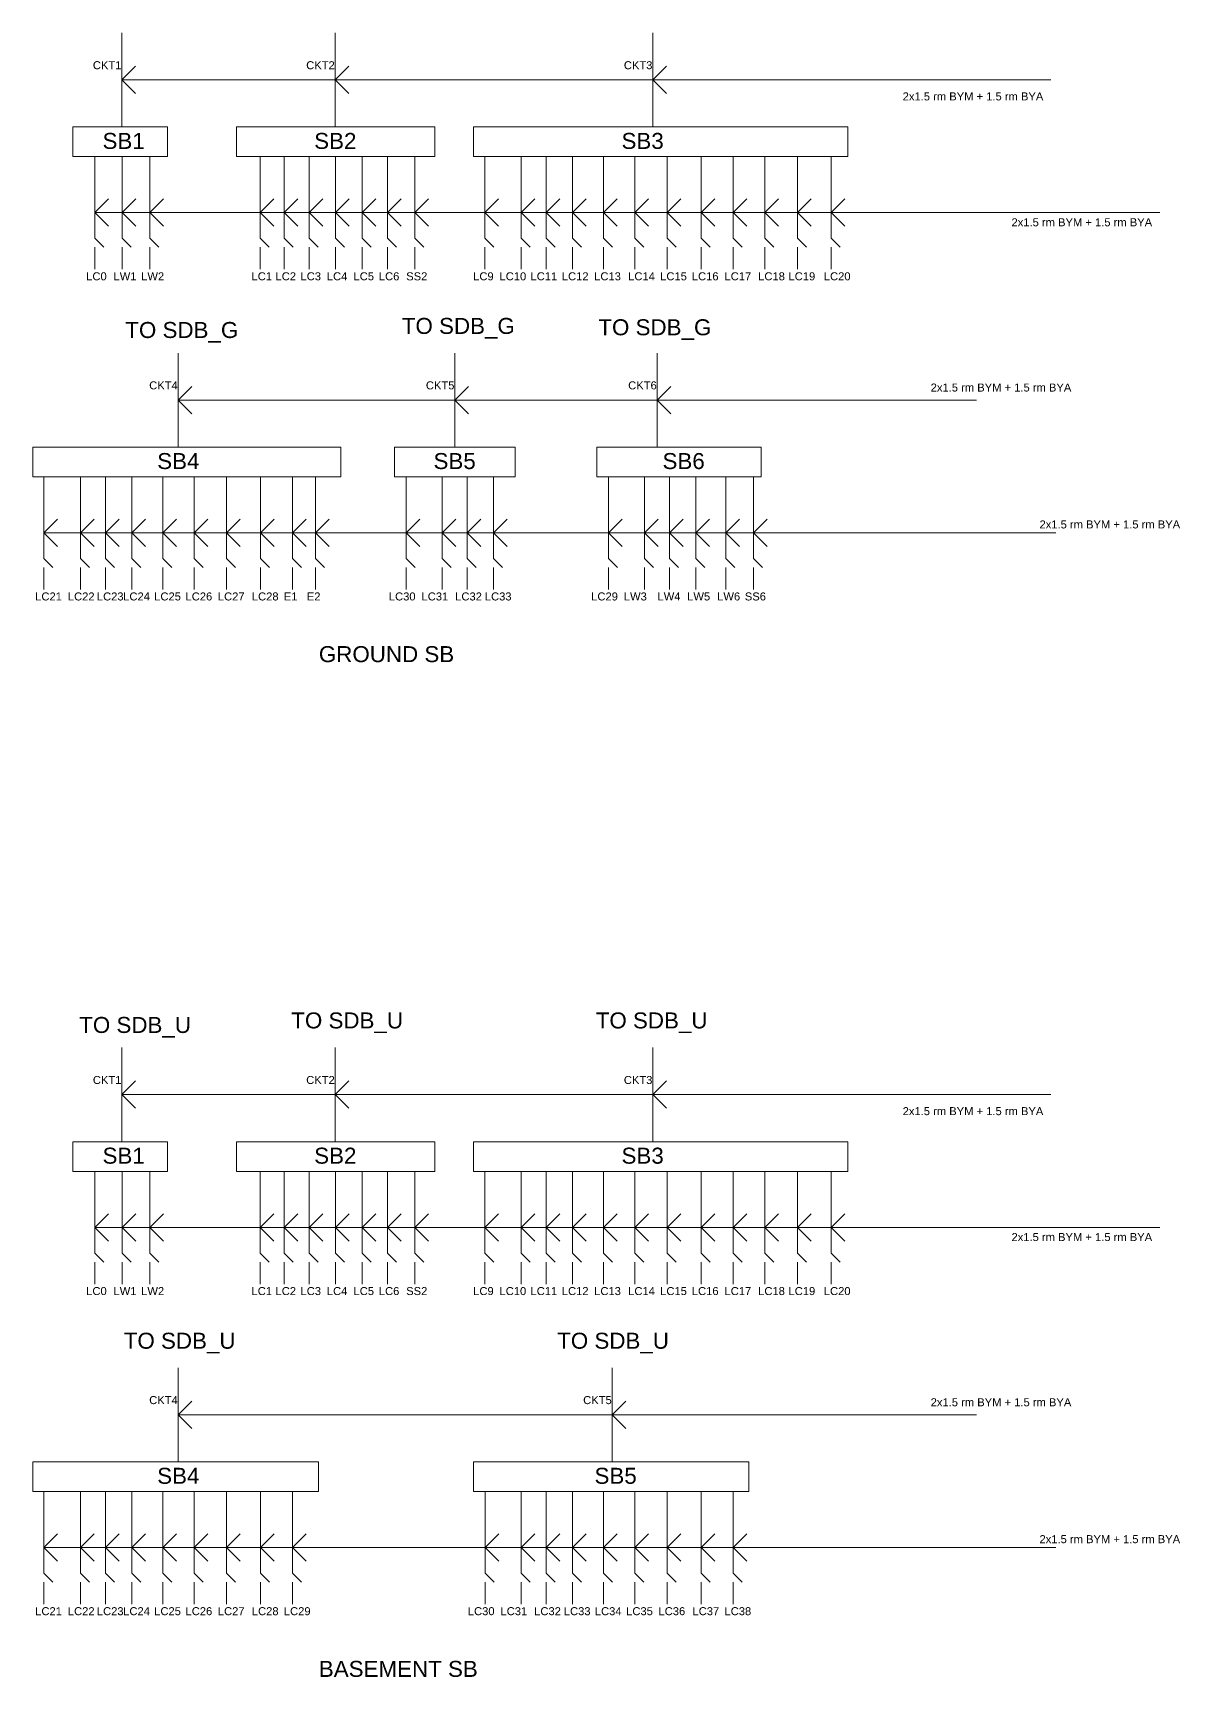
# Model space of a CAD drawing. Header units: inches. Extents: x 685 to 11694, y 256 to 9873.
# Drawn here: x 4816 to 6537, y 256 to 2721 of the extents above; entities that cross this region are included whole.
import ezdxf

# ---------------------------------------------------------------- set-up
doc = ezdxf.new("R2010")
doc.units = ezdxf.units.IN
doc.header["$MEASUREMENT"] = 0
doc.layers.add('6.Circuits', color=255, linetype='Continuous', lineweight=15)
doc.styles.add('Text 1', font='arial.ttf', dxfattribs={"height": 6})

msp = doc.modelspace()

# ---------------------------------------------------------------- linework, layer by layer
at = {"layer": '6.Circuits'}
for p, q in [((4949.73847, 2580.02038), (4949.73847, 2721.02038)), ((5269.73847, 2580.02038), (5269.73847, 2721.02038)), ((5746.23847, 2580.02038), (5746.23847, 2721.02038)), ((4949.73847, 2650.52038), (4970.23847, 2671.02038)), ((5269.73847, 2650.52038), (5290.23847, 2671.02038)), ((5746.23847, 2650.52038), (5766.73847, 2671.02038)), ((4949.73847, 2650.52038), (6343.23847, 2650.52038)), ((4949.73847, 2650.52038), (4970.23847, 2630.02038)), ((5269.73847, 2650.52038), (5290.23847, 2630.02038)), ((5746.23847, 2650.52038), (5766.73847, 2630.02038)), ((4909.23847, 2451.52038), (4909.23847, 2535.52038)), ((4950.23847, 2451.52038), (4950.23847, 2535.52038)), ((4991.73847, 2451.52038), (4991.73847, 2535.52038)), ((5157.23847, 2451.52038), (5157.23847, 2535.52038)), ((5193.23847, 2451.52038), (5193.23847, 2535.52038)), ((5230.73847, 2451.52038), (5230.73847, 2535.52038)), ((5270.23847, 2451.52038), (5270.23847, 2535.52038)), ((5310.23847, 2451.52038), (5310.23847, 2535.52038)), ((5348.23847, 2451.52038), (5348.23847, 2535.52038)), ((5389.23847, 2451.52038), (5389.23847, 2535.52038)), ((5494.23847, 2451.52038), (5494.23847, 2535.52038)), ((5548.73847, 2451.52038), (5548.73847, 2535.52038)), ((5586.23847, 2451.52038), (5586.23847, 2535.52038)), ((5625.73847, 2451.52038), (5625.73847, 2535.52038)), ((5672.23847, 2451.52038), (5672.23847, 2535.52038)), ((5719.23847, 2451.52038), (5719.23847, 2535.52038)), ((5767.73847, 2451.52038), (5767.73847, 2535.52038)), ((5818.73847, 2451.52038), (5818.73847, 2535.52038)), ((5866.73847, 2451.52038), (5866.73847, 2535.52038)), ((5914.23847, 2451.52038), (5914.23847, 2535.52038)), ((5963.23847, 2451.52038), (5963.23847, 2535.52038)), ((6013.73847, 2451.52038), (6013.73847, 2535.52038)), ((4909.23847, 2451.52038), (4929.73847, 2472.02038)), ((4950.23847, 2451.52038), (4970.73847, 2472.02038)), ((4991.73847, 2451.52038), (5012.23847, 2472.02038)), ((5157.23847, 2451.52038), (5177.73847, 2472.02038)), ((5193.23847, 2451.52038), (5213.73847, 2472.02038)), ((5230.73847, 2451.52038), (5251.23847, 2472.02038)), ((5270.23847, 2451.52038), (5290.73847, 2472.02038)), ((5310.23847, 2451.52038), (5330.73847, 2472.02038)), ((5348.23847, 2451.52038), (5368.73847, 2472.02038)), ((5389.23847, 2451.52038), (5409.73847, 2472.02038)), ((5494.23847, 2451.52038), (5514.73847, 2472.02038)), ((5548.73847, 2451.52038), (5569.23847, 2472.02038)), ((5586.23847, 2451.52038), (5606.73847, 2472.02038)), ((5625.73847, 2451.52038), (5646.23847, 2472.02038)), ((5672.23847, 2451.52038), (5692.73847, 2472.02038)), ((5719.23847, 2451.52038), (5739.73847, 2472.02038)), ((5767.73847, 2451.52038), (5788.23847, 2472.02038)), ((5818.73847, 2451.52038), (5839.23847, 2472.02038)), ((5866.73847, 2451.52038), (5887.23847, 2472.02038)), ((5914.23847, 2451.52038), (5934.73847, 2472.02038)), ((5963.23847, 2451.52038), (5983.73847, 2472.02038)), ((6013.73847, 2451.52038), (6034.23847, 2472.02038)), ((4909.23847, 2451.52038), (4909.23847, 2413.02038)), ((4909.23847, 2451.52038), (4929.73847, 2431.02038)), ((4909.23847, 2451.52038), (6506.73847, 2451.52038)), ((4950.23847, 2451.52038), (4950.23847, 2413.02038)), ((4950.23847, 2451.52038), (4970.73847, 2431.02038)), ((4991.73847, 2451.52038), (4991.73847, 2413.02038)), ((4991.73847, 2451.52038), (5012.23847, 2431.02038)), ((5157.23847, 2451.52038), (5157.23847, 2413.02038)), ((5157.23847, 2451.52038), (5177.73847, 2431.02038)), ((5193.23847, 2451.52038), (5193.23847, 2413.02038)), ((5193.23847, 2451.52038), (5213.73847, 2431.02038)), ((5230.73847, 2451.52038), (5230.73847, 2413.02038)), ((5230.73847, 2451.52038), (5251.23847, 2431.02038)), ((5270.23847, 2451.52038), (5270.23847, 2413.02038)), ((5270.23847, 2451.52038), (5290.73847, 2431.02038)), ((5310.23847, 2451.52038), (5310.23847, 2413.02038)), ((5310.23847, 2451.52038), (5330.73847, 2431.02038)), ((5348.23847, 2451.52038), (5348.23847, 2413.02038)), ((5348.23847, 2451.52038), (5368.73847, 2431.02038)), ((5389.23847, 2451.52038), (5389.23847, 2413.02038)), ((5389.23847, 2451.52038), (5409.73847, 2431.02038)), ((5494.23847, 2451.52038), (5494.23847, 2413.02038)), ((5494.23847, 2451.52038), (5514.73847, 2431.02038)), ((5548.73847, 2451.52038), (5548.73847, 2413.02038)), ((5548.73847, 2451.52038), (5569.23847, 2431.02038)), ((5586.23847, 2451.52038), (5586.23847, 2413.02038)), ((5586.23847, 2451.52038), (5606.73847, 2431.02038)), ((5625.73847, 2451.52038), (5625.73847, 2413.02038)), ((5625.73847, 2451.52038), (5646.23847, 2431.02038)), ((5672.23847, 2451.52038), (5672.23847, 2413.02038)), ((5672.23847, 2451.52038), (5692.73847, 2431.02038)), ((5719.23847, 2451.52038), (5719.23847, 2413.02038)), ((5719.23847, 2451.52038), (5739.73847, 2431.02038)), ((5767.73847, 2451.52038), (5767.73847, 2413.02038)), ((5767.73847, 2451.52038), (5788.23847, 2431.02038)), ((5818.73847, 2451.52038), (5818.73847, 2413.02038)), ((5818.73847, 2451.52038), (5839.23847, 2431.02038)), ((5866.73847, 2451.52038), (5866.73847, 2413.02038)), ((5866.73847, 2451.52038), (5887.23847, 2431.02038)), ((5914.23847, 2451.52038), (5914.23847, 2413.02038)), ((5914.23847, 2451.52038), (5934.73847, 2431.02038)), ((5963.23847, 2451.52038), (5963.23847, 2413.02038)), ((5963.23847, 2451.52038), (5983.73847, 2431.02038)), ((6013.73847, 2451.52038), (6013.73847, 2413.02038)), ((6013.73847, 2451.52038), (6034.23847, 2431.02038)), ((4909.23847, 2413.02038), (4922.73847, 2399.52038)), ((4909.23847, 2399.52038), (4909.23847, 2366.52038)), ((4950.23847, 2413.02038), (4963.73847, 2399.52038)), ((4950.23847, 2399.52038), (4950.23847, 2366.52038)), ((4991.73847, 2413.02038), (5005.23847, 2399.52038)), ((4991.73847, 2399.52038), (4991.73847, 2366.52038)), ((5157.23847, 2413.02038), (5170.73847, 2399.52038)), ((5157.23847, 2399.52038), (5157.23847, 2366.52038)), ((5193.23847, 2413.02038), (5206.73847, 2399.52038)), ((5193.23847, 2399.52038), (5193.23847, 2366.52038)), ((5230.73847, 2413.02038), (5244.23847, 2399.52038)), ((5230.73847, 2399.52038), (5230.73847, 2366.52038)), ((5270.23847, 2413.02038), (5283.73847, 2399.52038)), ((5270.23847, 2399.52038), (5270.23847, 2366.52038)), ((5310.23847, 2413.02038), (5323.73847, 2399.52038)), ((5310.23847, 2399.52038), (5310.23847, 2366.52038)), ((5348.23847, 2413.02038), (5361.73847, 2399.52038)), ((5348.23847, 2399.52038), (5348.23847, 2366.52038)), ((5389.23847, 2413.02038), (5402.73847, 2399.52038)), ((5389.23847, 2399.52038), (5389.23847, 2366.52038)), ((5494.23847, 2413.02038), (5507.73847, 2399.52038)), ((5494.23847, 2399.52038), (5494.23847, 2366.52038)), ((5548.73847, 2413.02038), (5562.23847, 2399.52038)), ((5548.73847, 2399.52038), (5548.73847, 2366.52038)), ((5586.23847, 2413.02038), (5599.73847, 2399.52038)), ((5586.23847, 2399.52038), (5586.23847, 2366.52038)), ((5625.73847, 2413.02038), (5639.23847, 2399.52038)), ((5625.73847, 2399.52038), (5625.73847, 2366.52038)), ((5672.23847, 2413.02038), (5685.73847, 2399.52038)), ((5672.23847, 2399.52038), (5672.23847, 2366.52038)), ((5719.23847, 2413.02038), (5732.73847, 2399.52038)), ((5719.23847, 2399.52038), (5719.23847, 2366.52038)), ((5767.73847, 2413.02038), (5781.23847, 2399.52038)), ((5767.73847, 2399.52038), (5767.73847, 2366.52038)), ((5818.73847, 2413.02038), (5832.23847, 2399.52038)), ((5818.73847, 2399.52038), (5818.73847, 2366.52038)), ((5866.73847, 2413.02038), (5880.23847, 2399.52038)), ((5866.73847, 2399.52038), (5866.73847, 2366.52038)), ((5914.23847, 2413.02038), (5927.73847, 2399.52038)), ((5914.23847, 2399.52038), (5914.23847, 2366.52038)), ((5963.23847, 2413.02038), (5976.73847, 2399.52038)), ((5963.23847, 2399.52038), (5963.23847, 2366.52038)), ((6013.73847, 2413.02038), (6027.23847, 2399.52038)), ((6013.73847, 2399.52038), (6013.73847, 2366.52038)), ((5034.23847, 2100.02038), (5034.23847, 2241.02038)), ((5449.23847, 2100.02038), (5449.23847, 2241.02038)), ((5752.73847, 2100.02038), (5752.73847, 2241.02038)), ((5034.23847, 2170.52038), (5054.73847, 2191.02038)), ((5034.23847, 2170.52038), (5054.73847, 2150.02038)), ((5034.73847, 2170.52038), (6231.73847, 2170.52038)), ((5449.23847, 2170.52038), (5469.73847, 2191.02038)), ((5449.23847, 2170.52038), (5469.73847, 2150.02038)), ((5752.73847, 2170.52038), (5773.23847, 2191.02038)), ((5752.73847, 2170.52038), (5773.23847, 2150.02038)), ((4832.73847, 1971.52038), (4832.73847, 2055.52038)), ((4887.73847, 1971.52038), (4887.73847, 2055.52038)), ((4925.23847, 1971.52038), (4925.23847, 2055.52038)), ((4964.73847, 1971.52038), (4964.73847, 2055.52038)), ((5011.23847, 1971.52038), (5011.23847, 2055.52038)), ((5058.23847, 1971.52038), (5058.23847, 2055.52038)), ((5106.73847, 1971.52038), (5106.73847, 2055.52038)), ((5157.73847, 1971.52038), (5157.73847, 2055.52038)), ((5205.73847, 1971.52038), (5205.73847, 2055.52038)), ((5240.23847, 1971.52038), (5240.23847, 2055.52038)), ((5376.23847, 1971.52038), (5376.23847, 2055.52038)), ((5430.23847, 1971.52038), (5430.23847, 2055.52038)), ((5467.73847, 1971.52038), (5467.73847, 2055.52038)), ((5507.23847, 1971.52038), (5507.23847, 2055.52038)), ((5679.73847, 1971.52038), (5679.73847, 2055.52038)), ((5733.73847, 1971.52038), (5733.73847, 2055.52038)), ((5771.23847, 1971.52038), (5771.23847, 2055.52038)), ((5810.73847, 1971.52038), (5810.73847, 2055.52038)), ((5855.73847, 1971.52038), (5855.73847, 2055.52038)), ((5897.23847, 1971.52038), (5897.23847, 2055.52038)), ((4832.73847, 1971.52038), (4853.23847, 1992.02038)), ((4887.73847, 1971.52038), (4908.23847, 1992.02038)), ((4925.23847, 1971.52038), (4945.73847, 1992.02038)), ((4964.73847, 1971.52038), (4985.23847, 1992.02038)), ((5011.23847, 1971.52038), (5031.73847, 1992.02038)), ((5058.23847, 1971.52038), (5078.73847, 1992.02038)), ((5106.73847, 1971.52038), (5127.23847, 1992.02038)), ((5157.73847, 1971.52038), (5178.23847, 1992.02038)), ((5205.73847, 1971.52038), (5226.23847, 1992.02038)), ((5240.23847, 1971.52038), (5260.73847, 1992.02038)), ((5376.23847, 1971.52038), (5396.73847, 1992.02038)), ((5430.23847, 1971.52038), (5450.73847, 1992.02038)), ((5467.73847, 1971.52038), (5488.23847, 1992.02038)), ((5507.23847, 1971.52038), (5527.73847, 1992.02038)), ((5679.73847, 1971.52038), (5700.23847, 1992.02038)), ((5733.73847, 1971.52038), (5754.23847, 1992.02038)), ((5771.23847, 1971.52038), (5791.73847, 1992.02038)), ((5810.73847, 1971.52038), (5831.23847, 1992.02038)), ((5855.73847, 1971.52038), (5876.23847, 1992.02038)), ((5897.23847, 1971.52038), (5917.73847, 1992.02038)), ((4832.73847, 1971.52038), (4832.73847, 1933.02038)), ((4832.73847, 1971.52038), (4853.23847, 1951.02038)), ((4832.73847, 1971.52038), (6350.73847, 1971.52038)), ((4887.73847, 1971.52038), (4887.73847, 1933.02038)), ((4887.73847, 1971.52038), (4908.23847, 1951.02038)), ((4925.23847, 1971.52038), (4925.23847, 1933.02038)), ((4925.23847, 1971.52038), (4945.73847, 1951.02038)), ((4964.73847, 1971.52038), (4964.73847, 1933.02038)), ((4964.73847, 1971.52038), (4985.23847, 1951.02038)), ((5011.23847, 1971.52038), (5011.23847, 1933.02038)), ((5011.23847, 1971.52038), (5031.73847, 1951.02038)), ((5058.23847, 1971.52038), (5058.23847, 1933.02038)), ((5058.23847, 1971.52038), (5078.73847, 1951.02038)), ((5106.73847, 1971.52038), (5106.73847, 1933.02038)), ((5106.73847, 1971.52038), (5127.23847, 1951.02038)), ((5157.73847, 1971.52038), (5157.73847, 1933.02038)), ((5157.73847, 1971.52038), (5178.23847, 1951.02038)), ((5205.73847, 1971.52038), (5205.73847, 1933.02038)), ((5205.73847, 1971.52038), (5226.23847, 1951.02038)), ((5240.23847, 1971.52038), (5240.23847, 1933.02038)), ((5240.23847, 1971.52038), (5260.73847, 1951.02038)), ((5376.23847, 1971.52038), (5376.23847, 1933.02038)), ((5376.23847, 1971.52038), (5396.73847, 1951.02038)), ((5430.23847, 1971.52038), (5430.23847, 1933.02038)), ((5430.23847, 1971.52038), (5450.73847, 1951.02038)), ((5467.73847, 1971.52038), (5467.73847, 1933.02038)), ((5467.73847, 1971.52038), (5488.23847, 1951.02038)), ((5507.23847, 1971.52038), (5507.23847, 1933.02038)), ((5507.23847, 1971.52038), (5527.73847, 1951.02038)), ((5679.73847, 1971.52038), (5679.73847, 1933.02038)), ((5679.73847, 1971.52038), (5700.23847, 1951.02038)), ((5733.73847, 1971.52038), (5733.73847, 1933.02038)), ((5733.73847, 1971.52038), (5754.23847, 1951.02038)), ((5771.23847, 1971.52038), (5771.23847, 1933.02038)), ((5771.23847, 1971.52038), (5791.73847, 1951.02038)), ((5810.73847, 1971.52038), (5810.73847, 1933.02038)), ((5810.73847, 1971.52038), (5831.23847, 1951.02038)), ((5855.73847, 1971.52038), (5855.73847, 1933.02038)), ((5855.73847, 1971.52038), (5876.23847, 1951.02038)), ((5897.23847, 1971.52038), (5897.23847, 1933.02038)), ((5897.23847, 1971.52038), (5917.73847, 1951.02038)), ((4832.73847, 1933.02038), (4846.23847, 1919.52038)), ((4887.73847, 1933.02038), (4901.23847, 1919.52038)), ((4925.23847, 1933.02038), (4938.73847, 1919.52038)), ((4964.73847, 1933.02038), (4978.23847, 1919.52038)), ((5011.23847, 1933.02038), (5024.73847, 1919.52038)), ((5058.23847, 1933.02038), (5071.73847, 1919.52038)), ((5106.73847, 1933.02038), (5120.23847, 1919.52038)), ((5157.73847, 1933.02038), (5171.23847, 1919.52038)), ((5205.73847, 1933.02038), (5219.23847, 1919.52038)), ((5240.23847, 1933.02038), (5253.73847, 1919.52038)), ((5376.23847, 1933.02038), (5389.73847, 1919.52038)), ((5430.23847, 1933.02038), (5443.73847, 1919.52038)), ((5467.73847, 1933.02038), (5481.23847, 1919.52038)), ((5507.23847, 1933.02038), (5520.73847, 1919.52038)), ((5679.73847, 1933.02038), (5693.23847, 1919.52038)), ((5733.73847, 1933.02038), (5747.23847, 1919.52038)), ((5771.23847, 1933.02038), (5784.73847, 1919.52038)), ((5810.73847, 1933.02038), (5824.23847, 1919.52038)), ((5855.73847, 1933.02038), (5869.23847, 1919.52038)), ((5897.23847, 1933.02038), (5910.73847, 1919.52038)), ((4832.73847, 1919.52038), (4832.73847, 1886.52038)), ((4887.73847, 1919.52038), (4887.73847, 1886.52038)), ((4925.23847, 1919.52038), (4925.23847, 1886.52038)), ((4964.73847, 1919.52038), (4964.73847, 1886.52038)), ((5011.23847, 1919.52038), (5011.23847, 1886.52038)), ((5058.23847, 1919.52038), (5058.23847, 1886.52038)), ((5106.73847, 1919.52038), (5106.73847, 1886.52038)), ((5157.73847, 1919.52038), (5157.73847, 1886.52038)), ((5205.73847, 1919.52038), (5205.73847, 1886.52038)), ((5240.23847, 1919.52038), (5240.23847, 1886.52038)), ((5376.23847, 1919.52038), (5376.23847, 1886.52038)), ((5430.23847, 1919.52038), (5430.23847, 1886.52038)), ((5467.73847, 1919.52038), (5467.73847, 1886.52038)), ((5507.23847, 1919.52038), (5507.23847, 1886.52038)), ((5679.73847, 1919.52038), (5679.73847, 1886.52038)), ((5733.73847, 1919.52038), (5733.73847, 1886.52038)), ((5771.23847, 1919.52038), (5771.23847, 1886.52038)), ((5810.73847, 1919.52038), (5810.73847, 1886.52038)), ((5855.73847, 1919.52038), (5855.73847, 1886.52038)), ((5897.23847, 1919.52038), (5897.23847, 1886.52038)), ((4949.73847, 1058.52038), (4949.73847, 1199.52038)), ((5269.73847, 1058.52038), (5269.73847, 1199.52038)), ((5746.23847, 1058.52038), (5746.23847, 1199.52038)), ((4949.73847, 1129.02038), (4970.23847, 1149.52038)), ((5269.73847, 1129.02038), (5290.23847, 1149.52038)), ((5746.23847, 1129.02038), (5766.73847, 1149.52038)), ((4949.73847, 1129.02038), (6343.23847, 1129.02038)), ((4949.73847, 1129.02038), (4970.23847, 1108.52038)), ((5269.73847, 1129.02038), (5290.23847, 1108.52038)), ((5746.23847, 1129.02038), (5766.73847, 1108.52038)), ((4909.23847, 930.02038), (4909.23847, 1014.02038)), ((4950.23847, 930.02038), (4950.23847, 1014.02038)), ((4991.73847, 930.02038), (4991.73847, 1014.02038)), ((5157.23847, 930.02038), (5157.23847, 1014.02038)), ((5193.23847, 930.02038), (5193.23847, 1014.02038)), ((5230.73847, 930.02038), (5230.73847, 1014.02038)), ((5270.23847, 930.02038), (5270.23847, 1014.02038)), ((5310.23847, 930.02038), (5310.23847, 1014.02038)), ((5348.23847, 930.02038), (5348.23847, 1014.02038)), ((5389.23847, 930.02038), (5389.23847, 1014.02038)), ((5494.23847, 930.02038), (5494.23847, 1014.02038)), ((5548.73847, 930.02038), (5548.73847, 1014.02038)), ((5586.23847, 930.02038), (5586.23847, 1014.02038)), ((5625.73847, 930.02038), (5625.73847, 1014.02038)), ((5672.23847, 930.02038), (5672.23847, 1014.02038)), ((5719.23847, 930.02038), (5719.23847, 1014.02038)), ((5767.73847, 930.02038), (5767.73847, 1014.02038)), ((5818.73847, 930.02038), (5818.73847, 1014.02038)), ((5866.73847, 930.02038), (5866.73847, 1014.02038)), ((5914.23847, 930.02038), (5914.23847, 1014.02038)), ((5963.23847, 930.02038), (5963.23847, 1014.02038)), ((6013.73847, 930.02038), (6013.73847, 1014.02038)), ((4909.23847, 930.02038), (4929.73847, 950.52038)), ((4950.23847, 930.02038), (4970.73847, 950.52038)), ((4991.73847, 930.02038), (5012.23847, 950.52038)), ((5157.23847, 930.02038), (5177.73847, 950.52038)), ((5193.23847, 930.02038), (5213.73847, 950.52038)), ((5230.73847, 930.02038), (5251.23847, 950.52038)), ((5270.23847, 930.02038), (5290.73847, 950.52038)), ((5310.23847, 930.02038), (5330.73847, 950.52038)), ((5348.23847, 930.02038), (5368.73847, 950.52038)), ((5389.23847, 930.02038), (5409.73847, 950.52038)), ((5494.23847, 930.02038), (5514.73847, 950.52038)), ((5548.73847, 930.02038), (5569.23847, 950.52038)), ((5586.23847, 930.02038), (5606.73847, 950.52038)), ((5625.73847, 930.02038), (5646.23847, 950.52038)), ((5672.23847, 930.02038), (5692.73847, 950.52038)), ((5719.23847, 930.02038), (5739.73847, 950.52038)), ((5767.73847, 930.02038), (5788.23847, 950.52038)), ((5818.73847, 930.02038), (5839.23847, 950.52038)), ((5866.73847, 930.02038), (5887.23847, 950.52038)), ((5914.23847, 930.02038), (5934.73847, 950.52038)), ((5963.23847, 930.02038), (5983.73847, 950.52038)), ((6013.73847, 930.02038), (6034.23847, 950.52038)), ((4909.23847, 930.02038), (4909.23847, 891.52038)), ((4909.23847, 930.02038), (4929.73847, 909.52038)), ((4909.23847, 930.02038), (6506.73847, 930.02038)), ((4950.23847, 930.02038), (4950.23847, 891.52038)), ((4950.23847, 930.02038), (4970.73847, 909.52038)), ((4991.73847, 930.02038), (4991.73847, 891.52038)), ((4991.73847, 930.02038), (5012.23847, 909.52038)), ((5157.23847, 930.02038), (5157.23847, 891.52038)), ((5157.23847, 930.02038), (5177.73847, 909.52038)), ((5193.23847, 930.02038), (5193.23847, 891.52038)), ((5193.23847, 930.02038), (5213.73847, 909.52038)), ((5230.73847, 930.02038), (5230.73847, 891.52038)), ((5230.73847, 930.02038), (5251.23847, 909.52038)), ((5270.23847, 930.02038), (5270.23847, 891.52038)), ((5270.23847, 930.02038), (5290.73847, 909.52038)), ((5310.23847, 930.02038), (5310.23847, 891.52038)), ((5310.23847, 930.02038), (5330.73847, 909.52038)), ((5348.23847, 930.02038), (5348.23847, 891.52038)), ((5348.23847, 930.02038), (5368.73847, 909.52038)), ((5389.23847, 930.02038), (5389.23847, 891.52038)), ((5389.23847, 930.02038), (5409.73847, 909.52038)), ((5494.23847, 930.02038), (5494.23847, 891.52038)), ((5494.23847, 930.02038), (5514.73847, 909.52038)), ((5548.73847, 930.02038), (5548.73847, 891.52038)), ((5548.73847, 930.02038), (5569.23847, 909.52038)), ((5586.23847, 930.02038), (5586.23847, 891.52038)), ((5586.23847, 930.02038), (5606.73847, 909.52038)), ((5625.73847, 930.02038), (5625.73847, 891.52038)), ((5625.73847, 930.02038), (5646.23847, 909.52038)), ((5672.23847, 930.02038), (5672.23847, 891.52038)), ((5672.23847, 930.02038), (5692.73847, 909.52038)), ((5719.23847, 930.02038), (5719.23847, 891.52038)), ((5719.23847, 930.02038), (5739.73847, 909.52038)), ((5767.73847, 930.02038), (5767.73847, 891.52038)), ((5767.73847, 930.02038), (5788.23847, 909.52038)), ((5818.73847, 930.02038), (5818.73847, 891.52038)), ((5818.73847, 930.02038), (5839.23847, 909.52038)), ((5866.73847, 930.02038), (5866.73847, 891.52038)), ((5866.73847, 930.02038), (5887.23847, 909.52038)), ((5914.23847, 930.02038), (5914.23847, 891.52038)), ((5914.23847, 930.02038), (5934.73847, 909.52038)), ((5963.23847, 930.02038), (5963.23847, 891.52038)), ((5963.23847, 930.02038), (5983.73847, 909.52038)), ((6013.73847, 930.02038), (6013.73847, 891.52038)), ((6013.73847, 930.02038), (6034.23847, 909.52038)), ((4909.23847, 891.52038), (4922.73847, 878.02038)), ((4950.23847, 891.52038), (4963.73847, 878.02038)), ((4991.73847, 891.52038), (5005.23847, 878.02038)), ((5157.23847, 891.52038), (5170.73847, 878.02038)), ((5193.23847, 891.52038), (5206.73847, 878.02038)), ((5230.73847, 891.52038), (5244.23847, 878.02038)), ((5270.23847, 891.52038), (5283.73847, 878.02038)), ((5310.23847, 891.52038), (5323.73847, 878.02038)), ((5348.23847, 891.52038), (5361.73847, 878.02038)), ((5389.23847, 891.52038), (5402.73847, 878.02038)), ((5494.23847, 891.52038), (5507.73847, 878.02038)), ((5548.73847, 891.52038), (5562.23847, 878.02038)), ((5586.23847, 891.52038), (5599.73847, 878.02038)), ((5625.73847, 891.52038), (5639.23847, 878.02038)), ((5672.23847, 891.52038), (5685.73847, 878.02038)), ((5719.23847, 891.52038), (5732.73847, 878.02038)), ((5767.73847, 891.52038), (5781.23847, 878.02038)), ((5818.73847, 891.52038), (5832.23847, 878.02038)), ((5866.73847, 891.52038), (5880.23847, 878.02038)), ((5914.23847, 891.52038), (5927.73847, 878.02038)), ((5963.23847, 891.52038), (5976.73847, 878.02038)), ((6013.73847, 891.52038), (6027.23847, 878.02038)), ((4909.23847, 878.02038), (4909.23847, 845.02038)), ((4950.23847, 878.02038), (4950.23847, 845.02038)), ((4991.73847, 878.02038), (4991.73847, 845.02038)), ((5157.23847, 878.02038), (5157.23847, 845.02038)), ((5193.23847, 878.02038), (5193.23847, 845.02038)), ((5230.73847, 878.02038), (5230.73847, 845.02038)), ((5270.23847, 878.02038), (5270.23847, 845.02038)), ((5310.23847, 878.02038), (5310.23847, 845.02038)), ((5348.23847, 878.02038), (5348.23847, 845.02038)), ((5389.23847, 878.02038), (5389.23847, 845.02038)), ((5494.23847, 878.02038), (5494.23847, 845.02038)), ((5548.73847, 878.02038), (5548.73847, 845.02038)), ((5586.23847, 878.02038), (5586.23847, 845.02038)), ((5625.73847, 878.02038), (5625.73847, 845.02038)), ((5672.23847, 878.02038), (5672.23847, 845.02038)), ((5719.23847, 878.02038), (5719.23847, 845.02038)), ((5767.73847, 878.02038), (5767.73847, 845.02038)), ((5818.73847, 878.02038), (5818.73847, 845.02038)), ((5866.73847, 878.02038), (5866.73847, 845.02038)), ((5914.23847, 878.02038), (5914.23847, 845.02038)), ((5963.23847, 878.02038), (5963.23847, 845.02038)), ((6013.73847, 878.02038), (6013.73847, 845.02038)), ((5034.23847, 578.52038), (5034.23847, 719.52038)), ((5685.23847, 578.52038), (5685.23847, 719.52038)), ((5034.23847, 649.02038), (5054.73847, 669.52038)), ((5685.23847, 649.02038), (5705.73847, 669.52038)), ((5034.23847, 649.02038), (5054.73847, 628.52038)), ((5034.73847, 649.02038), (6231.73847, 649.02038)), ((5685.23847, 649.02038), (5705.73847, 628.52038)), ((4832.73847, 450.02038), (4832.73847, 534.02038)), ((4887.73847, 450.02038), (4887.73847, 534.02038)), ((4925.23847, 450.02038), (4925.23847, 534.02038)), ((4964.73847, 450.02038), (4964.73847, 534.02038)), ((5011.23847, 450.02038), (5011.23847, 534.02038)), ((5058.23847, 450.02038), (5058.23847, 534.02038)), ((5106.73847, 450.02038), (5106.73847, 534.02038)), ((5157.73847, 450.02038), (5157.73847, 534.02038)), ((5205.73847, 450.02038), (5205.73847, 534.02038)), ((5494.73847, 450.02038), (5494.73847, 534.02038)), ((5548.73847, 450.02038), (5548.73847, 534.02038)), ((5586.23847, 450.02038), (5586.23847, 534.02038)), ((5625.73847, 450.02038), (5625.73847, 534.02038)), ((5672.23847, 450.02038), (5672.23847, 534.02038)), ((5719.23847, 450.02038), (5719.23847, 534.02038)), ((5767.73847, 450.02038), (5767.73847, 534.02038)), ((5818.73847, 450.02038), (5818.73847, 534.02038)), ((5866.73847, 450.02038), (5866.73847, 534.02038)), ((4832.73847, 450.02038), (4853.23847, 470.52038)), ((4887.73847, 450.02038), (4908.23847, 470.52038)), ((4925.23847, 450.02038), (4945.73847, 470.52038)), ((4964.73847, 450.02038), (4985.23847, 470.52038)), ((5011.23847, 450.02038), (5031.73847, 470.52038)), ((5058.23847, 450.02038), (5078.73847, 470.52038)), ((5106.73847, 450.02038), (5127.23847, 470.52038)), ((5157.73847, 450.02038), (5178.23847, 470.52038)), ((5205.73847, 450.02038), (5226.23847, 470.52038)), ((5494.73847, 450.02038), (5515.23847, 470.52038)), ((5548.73847, 450.02038), (5569.23847, 470.52038)), ((5586.23847, 450.02038), (5606.73847, 470.52038)), ((5625.73847, 450.02038), (5646.23847, 470.52038)), ((5672.23847, 450.02038), (5692.73847, 470.52038)), ((5719.23847, 450.02038), (5739.73847, 470.52038)), ((5767.73847, 450.02038), (5788.23847, 470.52038)), ((5818.73847, 450.02038), (5839.23847, 470.52038)), ((5866.73847, 450.02038), (5887.23847, 470.52038)), ((4832.73847, 450.02038), (4832.73847, 411.52038)), ((4832.73847, 450.02038), (4853.23847, 429.52038)), ((4832.73847, 450.02038), (6350.73847, 450.02038)), ((4887.73847, 450.02038), (4887.73847, 411.52038)), ((4887.73847, 450.02038), (4908.23847, 429.52038)), ((4925.23847, 450.02038), (4925.23847, 411.52038)), ((4925.23847, 450.02038), (4945.73847, 429.52038)), ((4964.73847, 450.02038), (4964.73847, 411.52038)), ((4964.73847, 450.02038), (4985.23847, 429.52038)), ((5011.23847, 450.02038), (5011.23847, 411.52038)), ((5011.23847, 450.02038), (5031.73847, 429.52038)), ((5058.23847, 450.02038), (5058.23847, 411.52038)), ((5058.23847, 450.02038), (5078.73847, 429.52038)), ((5106.73847, 450.02038), (5106.73847, 411.52038)), ((5106.73847, 450.02038), (5127.23847, 429.52038)), ((5157.73847, 450.02038), (5157.73847, 411.52038)), ((5157.73847, 450.02038), (5178.23847, 429.52038)), ((5205.73847, 450.02038), (5205.73847, 411.52038)), ((5205.73847, 450.02038), (5226.23847, 429.52038)), ((5494.73847, 450.02038), (5494.73847, 411.52038)), ((5494.73847, 450.02038), (5515.23847, 429.52038)), ((5548.73847, 450.02038), (5548.73847, 411.52038)), ((5548.73847, 450.02038), (5569.23847, 429.52038)), ((5586.23847, 450.02038), (5586.23847, 411.52038)), ((5586.23847, 450.02038), (5606.73847, 429.52038)), ((5625.73847, 450.02038), (5625.73847, 411.52038)), ((5625.73847, 450.02038), (5646.23847, 429.52038)), ((5672.23847, 450.02038), (5672.23847, 411.52038)), ((5672.23847, 450.02038), (5692.73847, 429.52038)), ((5719.23847, 450.02038), (5719.23847, 411.52038)), ((5719.23847, 450.02038), (5739.73847, 429.52038)), ((5767.73847, 450.02038), (5767.73847, 411.52038)), ((5767.73847, 450.02038), (5788.23847, 429.52038)), ((5818.73847, 450.02038), (5818.73847, 411.52038)), ((5818.73847, 450.02038), (5839.23847, 429.52038)), ((5866.73847, 450.02038), (5866.73847, 411.52038)), ((5866.73847, 450.02038), (5887.23847, 429.52038)), ((4832.73847, 411.52038), (4846.23847, 398.02038)), ((4832.73847, 398.02038), (4832.73847, 365.02038)), ((4887.73847, 411.52038), (4901.23847, 398.02038)), ((4887.73847, 398.02038), (4887.73847, 365.02038)), ((4925.23847, 411.52038), (4938.73847, 398.02038)), ((4925.23847, 398.02038), (4925.23847, 365.02038)), ((4964.73847, 411.52038), (4978.23847, 398.02038)), ((4964.73847, 398.02038), (4964.73847, 365.02038)), ((5011.23847, 411.52038), (5024.73847, 398.02038)), ((5011.23847, 398.02038), (5011.23847, 365.02038)), ((5058.23847, 411.52038), (5071.73847, 398.02038)), ((5058.23847, 398.02038), (5058.23847, 365.02038)), ((5106.73847, 411.52038), (5120.23847, 398.02038)), ((5106.73847, 398.02038), (5106.73847, 365.02038)), ((5157.73847, 411.52038), (5171.23847, 398.02038)), ((5157.73847, 398.02038), (5157.73847, 365.02038)), ((5205.73847, 411.52038), (5219.23847, 398.02038)), ((5205.73847, 398.02038), (5205.73847, 365.02038)), ((5494.73847, 411.52038), (5508.23847, 398.02038)), ((5494.73847, 398.02038), (5494.73847, 365.02038)), ((5548.73847, 411.52038), (5562.23847, 398.02038)), ((5548.73847, 398.02038), (5548.73847, 365.02038)), ((5586.23847, 411.52038), (5599.73847, 398.02038)), ((5586.23847, 398.02038), (5586.23847, 365.02038)), ((5625.73847, 411.52038), (5639.23847, 398.02038)), ((5625.73847, 398.02038), (5625.73847, 365.02038)), ((5672.23847, 411.52038), (5685.73847, 398.02038)), ((5672.23847, 398.02038), (5672.23847, 365.02038)), ((5719.23847, 411.52038), (5732.73847, 398.02038)), ((5719.23847, 398.02038), (5719.23847, 365.02038)), ((5767.73847, 411.52038), (5781.23847, 398.02038)), ((5767.73847, 398.02038), (5767.73847, 365.02038)), ((5818.73847, 411.52038), (5832.23847, 398.02038)), ((5818.73847, 398.02038), (5818.73847, 365.02038)), ((5866.73847, 411.52038), (5880.23847, 398.02038)), ((5866.73847, 398.02038), (5866.73847, 365.02038))]:
    msp.add_line(p, q, dxfattribs=at)
for points in [[(4876.23847, 2580.02038), (5018.23847, 2580.02038), (5018.23847, 2535.52038), (4876.23847, 2535.52038)], [(5121.73847, 2580.02038), (5419.23847, 2580.02038), (5419.23847, 2535.52038), (5121.73847, 2535.52038)], [(5477.23847, 2580.02038), (6038.73847, 2580.02038), (6038.73847, 2535.52038), (5477.23847, 2535.52038)], [(4816.23847, 2100.02038), (5278.23847, 2100.02038), (5278.23847, 2055.52038), (4816.23847, 2055.52038)], [(5358.73847, 2100.02038), (5539.73847, 2100.02038), (5539.73847, 2055.52038), (5358.73847, 2055.52038)], [(5662.23847, 2100.02038), (5908.73847, 2100.02038), (5908.73847, 2055.52038), (5662.23847, 2055.52038)], [(4876.23847, 1058.52038), (5018.23847, 1058.52038), (5018.23847, 1014.02038), (4876.23847, 1014.02038)], [(5121.73847, 1058.52038), (5419.23847, 1058.52038), (5419.23847, 1014.02038), (5121.73847, 1014.02038)], [(5477.23847, 1058.52038), (6038.73847, 1058.52038), (6038.73847, 1014.02038), (5477.23847, 1014.02038)], [(4816.23847, 578.52038), (5244.73847, 578.52038), (5244.73847, 534.02038), (4816.23847, 534.02038)], [(5477.23847, 578.52038), (5890.23847, 578.52038), (5890.23847, 534.02038), (5477.23847, 534.02038)]]:
    msp.add_lwpolyline(points, close=True, dxfattribs=at)

# ---------------------------------------------------------------- texts
at = {"layer": '6.Circuits', "attachment_point": 1, "style": 'Text 1'}
for s, width, heights, insert, char_height in [('{\\fArial Baltic|b0|i0|c186|p34;CKT}1', 14.5, [12.40928], (4906.23847, 2678.52038), 12), ('{\\fArial Baltic|b0|i0|c186|p34;CKT}2', 14.5, [0], (5226.23847, 2678.52038), 12), ('{\\fArial Baltic|b0|i0|c186|p34;CKT}3', 14.5, [0], (5702.73847, 2678.52038), 12), ('2x1.5 rm BYM + 1.5 rm BYA', 234.9454297, [37.98024], (6120.98847, 2631.77038), 12), ('{\\fArial Baltic|b0|i0|c186|p34;SB}1', 14.5, [0], (4920.73847, 2571.02038), 24), ('{\\fArial Baltic|b0|i0|c186|p34;SB}2', 14.5, [0], (5238.23847, 2571.02038), 24), ('{\\fArial Baltic|b0|i0|c186|p34;SB}3', 14.5, [0], (5699.23847, 2571.02038), 24), ('2x1.5 rm BYM + 1.5 rm BYA', 234.9454297, [37.98024], (6284.23847, 2443.02038), 12), ('{\\fArial Baltic|b0|i0|c186|p34;LC}0', 14.5, [0], (4896.23847, 2362.02038), 12), ('{\\fArial Baltic|b0|i0|c186|p34;L}W1', 14.5, [0], (4937.23847, 2362.02038), 12), ('{\\fArial Baltic|b0|i0|c186|p34;L}W2', 14.5, [0], (4978.73847, 2362.02038), 12), ('{\\fArial Baltic|b0|i0|c186|p34;LC}1', 14.5, [0], (5144.23847, 2362.02038), 12), ('{\\fArial Baltic|b0|i0|c186|p34;LC}2', 14.5, [0], (5180.23847, 2362.02038), 12), ('{\\fArial Baltic|b0|i0|c186|p34;L}C{\\fArial Baltic|b0|i0|c186|p34;3}', 14.5, [0], (5217.73847, 2362.02038), 12), ('{\\fArial Baltic|b0|i0|c186|p34;L}C{\\fArial Baltic|b0|i0|c186|p34;4}', 14.5, [0], (5257.23847, 2362.02038), 12), ('{\\fArial Baltic|b0|i0|c186|p34;L}C{\\fArial Baltic|b0|i0|c186|p34;5}', 14.5, [0], (5297.23847, 2362.02038), 12), ('{\\fArial Baltic|b0|i0|c186|p34;L}C{\\fArial Baltic|b0|i0|c186|p34;6}', 14.5, [0], (5335.23847, 2362.02038), 12), ('{\\fArial Baltic|b0|i0|c186|p34;SS2}', 14.5, [0], (5376.23847, 2362.02038), 12), ('{\\fArial Baltic|b0|i0|c186|p34;LC}9', 14.5, [0], (5476.73847, 2362.02038), 12), ('{\\fArial Baltic|b0|i0|c186|p34;LC}10', 14.5, [0], (5516.23847, 2362.02038), 12), ('{\\fArial Baltic|b0|i0|c186|p34;LC}11', 14.5, [0], (5562.73847, 2362.02038), 12), ('{\\fArial Baltic|b0|i0|c186|p34;LC}12', 14.5, [0], (5609.73847, 2362.02038), 12), ('LC13', 14.5, [0], (5658.23847, 2362.02038), 12), ('{\\fArial Baltic|b0|i0|c186|p34;LC1}4', 14.5, [0], (5709.23847, 2362.02038), 12), ('{\\fArial Baltic|b0|i0|c186|p34;LC1}5', 14.5, [0], (5757.23847, 2362.02038), 12), ('{\\fArial Baltic|b0|i0|c186|p34;LC1}6', 14.5, [0], (5804.73847, 2362.02038), 12), ('{\\fArial Baltic|b0|i0|c186|p34;LC1}7', 14.5, [12.41746], (5853.73847, 2362.02038), 12), ('{\\fArial Baltic|b0|i0|c186|p34;LC1}8', 14.5, [0], (5904.23847, 2362.02038), 12), ('{\\fArial Baltic|b0|i0|c186|p34;LC1}9', 14.5, [0], (5949.73847, 2362.02038), 12), ('{\\fArial Baltic|b0|i0|c186|p34;LC}20', 14.5, [0], (6002.73847, 2362.02038), 12), ('{\\fArial Baltic|b0|i0|c186|p34;TO SDB}_G', 185.3292191, [50.15135], (5369.66132, 2293.63971), 24), ('{\\fArial Baltic|b0|i0|c186|p34;TO SDB}_G', 185.3292191, [50.15135], (4954.87037, 2287.54474), 24), ('{\\fArial Baltic|b0|i0|c186|p34;TO SDB}_G', 185.3292191, [50.15135], (5664.48858, 2291.60805), 24), ('{\\fArial Baltic|b0|i0|c186|p34;CKT}4', 14.5, [0], (4990.73847, 2198.52038), 12), ('{\\fArial Baltic|b0|i0|c186|p34;CKT}5', 14.5, [0], (5405.73847, 2198.52038), 12), ('{\\fArial Baltic|b0|i0|c186|p34;CKT}6', 14.5, [0], (5709.23847, 2198.52038), 12), ('2x1.5 rm BYM + 1.5 rm BYA', 234.9454297, [37.98024], (6162.98847, 2195.27038), 12), ('{\\fArial Baltic|b0|i0|c186|p34;SB}4', 14.5, [0], (5002.73847, 2091.02038), 24), ('{\\fArial Baltic|b0|i0|c186|p34;SB}5', 14.5, [0], (5417.23847, 2091.02038), 24), ('{\\fArial Baltic|b0|i0|c186|p34;SB}6', 14.5, [0], (5760.73847, 2091.02038), 24), ('2x1.5 rm BYM + 1.5 rm BYA', 234.9454297, [37.98024], (6326.23847, 1990.02038), 12), ('{\\fArial Baltic|b0|i0|c186|p34;LC}21', 22.269584, [0], (4819.73847, 1882.02038), 12), ('{\\fArial Baltic|b0|i0|c186|p34;LC}22', 14.5, [0], (4868.73847, 1882.02038), 12), ('{\\fArial Baltic|b0|i0|c186|p34;LC}23', 14.5, [0], (4912.23847, 1882.02038), 12), ('{\\fArial Baltic|b0|i0|c186|p34;LC}24', 14.5, [0], (4951.73847, 1882.02038), 12), ('{\\fArial Baltic|b0|i0|c186|p34;LC}25', 14.5, [0], (4998.23847, 1882.02038), 12), ('{\\fArial Baltic|b0|i0|c186|p34;LC}26', 14.5, [0], (5045.23847, 1882.02038), 12), ('{\\fArial Baltic|b0|i0|c186|p34;LC}27', 14.5, [0], (5093.73847, 1882.02038), 12), ('{\\fArial Baltic|b0|i0|c186|p34;LC}28', 14.5, [0], (5144.73847, 1882.02038), 12), ('E1', 14.5, [0], (5192.73847, 1882.02038), 12), ('{\\fArial Baltic|b0|i0|c186|p34;E}2', 14.5, [0], (5227.23847, 1882.02038), 12), ('{\\fArial Baltic|b0|i0|c186|p34;LC}30', 14.5, [0], (5350.23847, 1882.02038), 12), ('{\\fArial Baltic|b0|i0|c186|p34;LC}31', 14.5, [0], (5399.23847, 1882.02038), 12), ('{\\fArial Baltic|b0|i0|c186|p34;LC}32', 14.5, [0], (5449.73847, 1882.02038), 12), ('{\\fArial Baltic|b0|i0|c186|p34;LC}33', 14.5, [0], (5494.23847, 1882.02038), 12), ('{\\fArial Baltic|b0|i0|c186|p34;LC}29', 14.5, [0], (5653.73847, 1882.02038), 12), ('{\\fArial Baltic|b0|i0|c186|p34;L}W3', 14.5, [0], (5702.73847, 1882.02038), 12), ('{\\fArial Baltic|b0|i0|c186|p34;L}W4', 14.5, [0], (5753.23847, 1882.02038), 12), ('{\\fArial Baltic|b0|i0|c186|p34;L}W5', 14.5, [0], (5797.73847, 1882.02038), 12), ('{\\fArial Baltic|b0|i0|c186|p34;LW}6', 14.5, [0], (5842.73847, 1882.02038), 12), ('SS6', 14.5, [0], (5884.23847, 1882.02038), 12), ('GROUND{\\fArial Baltic|b0|i0|c186|p34; SB}', 247.1568428, [55.99744], (5245.23847, 1801.52038), 24), ('{\\fArial Baltic|b0|i0|c186|p34;TO SDB}_U', 192.0681827, [56.43323], (4885.73847, 1245.52038), 24), ('{\\fArial Baltic|b0|i0|c186|p34;TO SDB}_U', 192.0681827, [56.43323], (5203.85421, 1252.32717), 24), ('{\\fArial Baltic|b0|i0|c186|p34;TO SDB}_U', 192.0681827, [56.43323], (5660.57144, 1252.32717), 24), ('{\\fArial Baltic|b0|i0|c186|p34;CKT}1', 14.5, [12.40928], (4906.23847, 1157.02038), 12), ('{\\fArial Baltic|b0|i0|c186|p34;CKT}2', 14.5, [0], (5226.23847, 1157.02038), 12), ('{\\fArial Baltic|b0|i0|c186|p34;CKT}3', 14.5, [0], (5702.73847, 1157.02038), 12), ('2x1.5 rm BYM + 1.5 rm BYA', 234.9454297, [37.98024], (6120.98847, 1110.27038), 12), ('{\\fArial Baltic|b0|i0|c186|p34;SB}1', 14.5, [0], (4920.73847, 1049.52038), 24), ('{\\fArial Baltic|b0|i0|c186|p34;SB}2', 14.5, [0], (5238.23847, 1049.52038), 24), ('{\\fArial Baltic|b0|i0|c186|p34;SB}3', 14.5, [0], (5699.23847, 1049.52038), 24), ('2x1.5 rm BYM + 1.5 rm BYA', 234.9454297, [37.98024], (6284.23847, 921.52038), 12), ('{\\fArial Baltic|b0|i0|c186|p34;LC}0', 14.5, [0], (4896.23847, 840.52038), 12), ('{\\fArial Baltic|b0|i0|c186|p34;L}W1', 14.5, [0], (4937.23847, 840.52038), 12), ('{\\fArial Baltic|b0|i0|c186|p34;L}W2', 14.5, [0], (4978.73847, 840.52038), 12), ('{\\fArial Baltic|b0|i0|c186|p34;LC}1', 14.5, [0], (5144.23847, 840.52038), 12), ('{\\fArial Baltic|b0|i0|c186|p34;LC}2', 14.5, [0], (5180.23847, 840.52038), 12), ('{\\fArial Baltic|b0|i0|c186|p34;L}C{\\fArial Baltic|b0|i0|c186|p34;3}', 14.5, [0], (5217.73847, 840.52038), 12), ('{\\fArial Baltic|b0|i0|c186|p34;L}C{\\fArial Baltic|b0|i0|c186|p34;4}', 14.5, [0], (5257.23847, 840.52038), 12), ('{\\fArial Baltic|b0|i0|c186|p34;L}C{\\fArial Baltic|b0|i0|c186|p34;5}', 14.5, [0], (5297.23847, 840.52038), 12), ('{\\fArial Baltic|b0|i0|c186|p34;L}C{\\fArial Baltic|b0|i0|c186|p34;6}', 14.5, [0], (5335.23847, 840.52038), 12), ('{\\fArial Baltic|b0|i0|c186|p34;SS2}', 14.5, [0], (5376.23847, 840.52038), 12), ('{\\fArial Baltic|b0|i0|c186|p34;LC}9', 14.5, [0], (5476.73847, 840.52038), 12), ('{\\fArial Baltic|b0|i0|c186|p34;LC}10', 14.5, [0], (5516.23847, 840.52038), 12), ('{\\fArial Baltic|b0|i0|c186|p34;LC}11', 14.5, [0], (5562.73847, 840.52038), 12), ('{\\fArial Baltic|b0|i0|c186|p34;LC}12', 14.5, [0], (5609.73847, 840.52038), 12), ('LC13', 14.5, [0], (5658.23847, 840.52038), 12), ('{\\fArial Baltic|b0|i0|c186|p34;LC1}4', 14.5, [0], (5709.23847, 840.52038), 12), ('{\\fArial Baltic|b0|i0|c186|p34;LC1}5', 14.5, [0], (5757.23847, 840.52038), 12), ('{\\fArial Baltic|b0|i0|c186|p34;LC1}6', 14.5, [0], (5804.73847, 840.52038), 12), ('{\\fArial Baltic|b0|i0|c186|p34;LC1}7', 14.5, [12.41746], (5853.73847, 840.52038), 12), ('{\\fArial Baltic|b0|i0|c186|p34;LC1}8', 14.5, [0], (5904.23847, 840.52038), 12), ('{\\fArial Baltic|b0|i0|c186|p34;LC1}9', 14.5, [0], (5949.73847, 840.52038), 12), ('{\\fArial Baltic|b0|i0|c186|p34;LC}20', 14.5, [0], (6002.73847, 840.52038), 12), ('{\\fArial Baltic|b0|i0|c186|p34;TO SDB}_U', 192.0681827, [56.43323], (4952.56033, 772.05869), 24), ('{\\fArial Baltic|b0|i0|c186|p34;TO SDB}_U', 192.0681827, [56.43323], (5602.73384, 772.05869), 24), ('{\\fArial Baltic|b0|i0|c186|p34;CKT}4', 14.5, [0], (4990.73847, 677.02038), 12), ('{\\fArial Baltic|b0|i0|c186|p34;CKT}5', 14.5, [0], (5641.73847, 677.02038), 12), ('2x1.5 rm BYM + 1.5 rm BYA', 234.9454297, [37.98024], (6162.98847, 673.77038), 12), ('{\\fArial Baltic|b0|i0|c186|p34;SB}4', 14.5, [0], (5002.73847, 569.52038), 24), ('{\\fArial Baltic|b0|i0|c186|p34;SB}5', 14.5, [0], (5658.73847, 569.52038), 24), ('2x1.5 rm BYM + 1.5 rm BYA', 234.9454297, [37.98024], (6326.23847, 468.52038), 12), ('{\\fArial Baltic|b0|i0|c186|p34;LC}21', 22.269584, [0], (4819.73847, 360.52038), 12), ('{\\fArial Baltic|b0|i0|c186|p34;LC}22', 14.5, [0], (4868.73847, 360.52038), 12), ('{\\fArial Baltic|b0|i0|c186|p34;LC}23', 14.5, [0], (4912.23847, 360.52038), 12), ('{\\fArial Baltic|b0|i0|c186|p34;LC}24', 14.5, [0], (4951.73847, 360.52038), 12), ('{\\fArial Baltic|b0|i0|c186|p34;LC}25', 14.5, [0], (4998.23847, 360.52038), 12), ('{\\fArial Baltic|b0|i0|c186|p34;LC}26', 14.5, [0], (5045.23847, 360.52038), 12), ('{\\fArial Baltic|b0|i0|c186|p34;LC}27', 14.5, [0], (5093.73847, 360.52038), 12), ('{\\fArial Baltic|b0|i0|c186|p34;LC}28', 14.5, [0], (5144.73847, 360.52038), 12), ('{\\fArial Baltic|b0|i0|c186|p34;LC}29', 14.5, [0], (5192.73847, 360.52038), 12), ('{\\fArial Baltic|b0|i0|c186|p34;LC}30', 14.5, [0], (5468.73847, 360.52038), 12), ('{\\fArial Baltic|b0|i0|c186|p34;LC}31', 14.5, [0], (5517.73847, 360.52038), 12), ('{\\fArial Baltic|b0|i0|c186|p34;LC}32', 14.5, [0], (5568.23847, 360.52038), 12), ('{\\fArial Baltic|b0|i0|c186|p34;LC}33', 14.5, [0], (5612.73847, 360.52038), 12), ('{\\fArial Baltic|b0|i0|c186|p34;LC}34', 14.5, [0], (5659.23847, 360.52038), 12), ('{\\fArial Baltic|b0|i0|c186|p34;LC}35', 14.5, [0], (5706.23847, 360.52038), 12), ('{\\fArial Baltic|b0|i0|c186|p34;LC}36', 14.5, [0], (5754.73847, 360.52038), 12), ('{\\fArial Baltic|b0|i0|c186|p34;LC}37', 14.5, [0], (5805.73847, 360.52038), 12), ('{\\fArial Baltic|b0|i0|c186|p34;LC}38', 14.5, [0], (5853.73847, 360.52038), 12), ('BASEMENT{\\fArial Baltic|b0|i0|c186|p34; SB}', 247.1568428, [55.99744], (5245.23847, 280.02038), 24)]:
    msp.add_mtext_dynamic_manual_height_columns(s, width=width, gutter_width=30, heights=heights, dxfattribs=dict(at, insert=insert, char_height=char_height))

doc.saveas('drawing.dxf')
